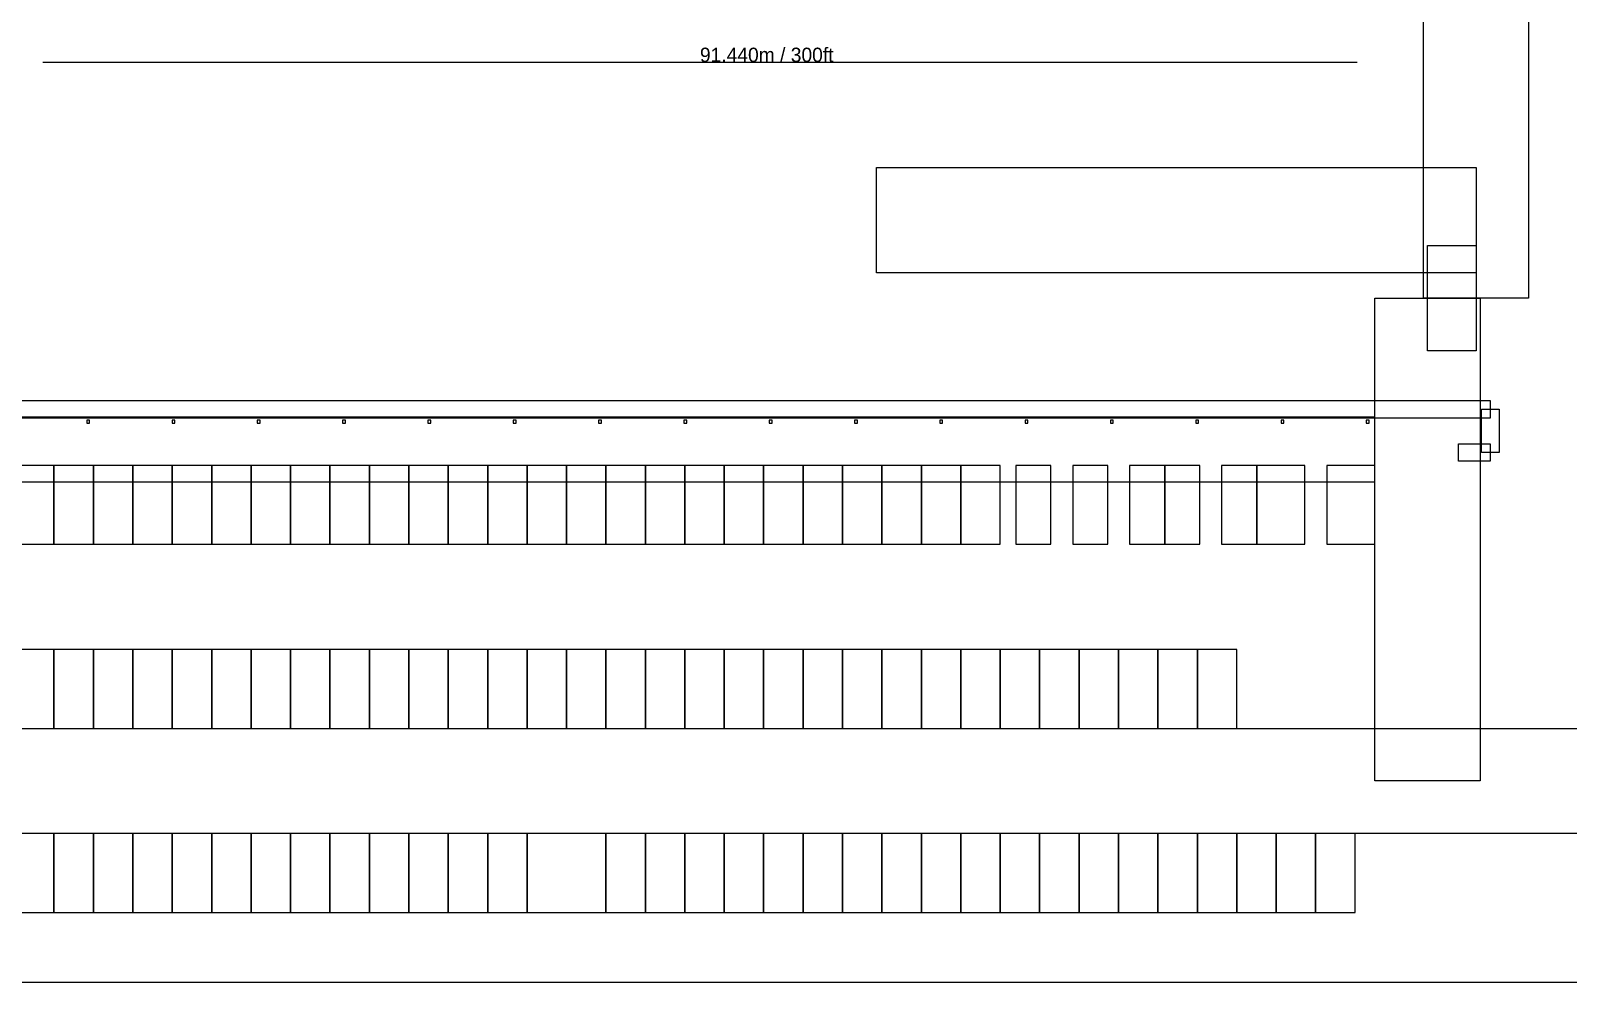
# Model space of a CAD drawing. Header units: metres. Extents: x 0 to 440, y -12 to 455.
# Drawn here: x 111.2 to 218.1, y 0 to 66.2 of the extents above; entities that cross this region are included whole.
import ezdxf

# ---------------------------------------------------------------- set-up
doc = ezdxf.new("R2010")
doc.units = ezdxf.units.M
for name, color, linetype in [('ASSUMED_BOUNDARY', 7, 'CONTINUOUS'), ('DIMENSIONS', 7, 'CONTINUOUS'), ('IFCCOLUMN', 7, 'CONTINUOUS'), ('PARKING_L1', 7, 'CONTINUOUS'), ('PARKING_L1_ADA', 7, 'CONTINUOUS'), ('PARKING_SHADE_GALLERIES', 7, 'CONTINUOUS'), ('PARKING_SHADE_ISLANDS', 7, 'CONTINUOUS'), ('SITE_ROADS', 7, 'CONTINUOUS'), ('SITE_WALKS', 7, 'CONTINUOUS')]:
    doc.layers.add(name, color=color, linetype=linetype)

msp = doc.modelspace()

# ---------------------------------------------------------------- linework, layer by layer
at = {"layer": 'ASSUMED_BOUNDARY'}
msp.add_lwpolyline([(0, 0), (440, 0), (440, 455), (0, 455)], close=True, dxfattribs=at)
at = {"layer": 'DIMENSIONS'}
msp.add_lwpolyline([(112, 64), (203.44, 64)], dxfattribs=at)
at = {"layer": 'IFCCOLUMN'}
for points in [[(115.053164, 38.8956), (115.253164, 38.8956), (115.253164, 39.0956), (115.053164, 39.0956)], [(120.988606, 38.8956), (121.188606, 38.8956), (121.188606, 39.0956), (120.988606, 39.0956)], [(126.924048, 38.8956), (127.124048, 38.8956), (127.124048, 39.0956), (126.924048, 39.0956)], [(132.859491, 38.8956), (133.059491, 38.8956), (133.059491, 39.0956), (132.859491, 39.0956)], [(138.794933, 38.8956), (138.994933, 38.8956), (138.994933, 39.0956), (138.794933, 39.0956)], [(144.730376, 38.8956), (144.930376, 38.8956), (144.930376, 39.0956), (144.730376, 39.0956)], [(150.665818, 38.8956), (150.865818, 38.8956), (150.865818, 39.0956), (150.665818, 39.0956)], [(156.601261, 38.8956), (156.801261, 38.8956), (156.801261, 39.0956), (156.601261, 39.0956)], [(162.536703, 38.8956), (162.736703, 38.8956), (162.736703, 39.0956), (162.536703, 39.0956)], [(168.472145, 38.8956), (168.672145, 38.8956), (168.672145, 39.0956), (168.472145, 39.0956)], [(174.407588, 38.8956), (174.607588, 38.8956), (174.607588, 39.0956), (174.407588, 39.0956)], [(180.34303, 38.8956), (180.54303, 38.8956), (180.54303, 39.0956), (180.34303, 39.0956)], [(186.278473, 38.8956), (186.478473, 38.8956), (186.478473, 39.0956), (186.278473, 39.0956)], [(192.213915, 38.8956), (192.413915, 38.8956), (192.413915, 39.0956), (192.213915, 39.0956)], [(198.149358, 38.8956), (198.349358, 38.8956), (198.349358, 39.0956), (198.149358, 39.0956)], [(204.0848, 38.8956), (204.2848, 38.8956), (204.2848, 39.0956), (204.0848, 39.0956)]]:
    msp.add_lwpolyline(points, close=True, dxfattribs=at)
at = {"layer": 'PARKING_L1'}
for points in [[(110.0328, 30.4592), (112.776, 30.4592), (112.776, 35.9456), (110.0328, 35.9456)], [(112.776, 30.4592), (115.5192, 30.4592), (115.5192, 35.9456), (112.776, 35.9456)], [(115.5192, 30.4592), (118.2624, 30.4592), (118.2624, 35.9456), (115.5192, 35.9456)], [(118.2624, 30.4592), (121.0056, 30.4592), (121.0056, 35.9456), (118.2624, 35.9456)], [(121.0056, 30.4592), (123.7488, 30.4592), (123.7488, 35.9456), (121.0056, 35.9456)], [(123.7488, 30.4592), (126.492, 30.4592), (126.492, 35.9456), (123.7488, 35.9456)], [(126.492, 30.4592), (129.2352, 30.4592), (129.2352, 35.9456), (126.492, 35.9456)], [(129.2352, 30.4592), (131.9784, 30.4592), (131.9784, 35.9456), (129.2352, 35.9456)], [(131.9784, 30.4592), (134.7216, 30.4592), (134.7216, 35.9456), (131.9784, 35.9456)], [(134.7216, 30.4592), (137.4648, 30.4592), (137.4648, 35.9456), (134.7216, 35.9456)], [(137.4648, 30.4592), (140.208, 30.4592), (140.208, 35.9456), (137.4648, 35.9456)], [(140.208, 30.4592), (142.9512, 30.4592), (142.9512, 35.9456), (140.208, 35.9456)], [(142.9512, 30.4592), (145.6944, 30.4592), (145.6944, 35.9456), (142.9512, 35.9456)], [(145.6944, 30.4592), (148.4376, 30.4592), (148.4376, 35.9456), (145.6944, 35.9456)], [(148.4376, 30.4592), (151.1808, 30.4592), (151.1808, 35.9456), (148.4376, 35.9456)], [(151.1808, 30.4592), (153.924, 30.4592), (153.924, 35.9456), (151.1808, 35.9456)], [(153.924, 30.4592), (156.6672, 30.4592), (156.6672, 35.9456), (153.924, 35.9456)], [(156.6672, 30.4592), (159.4104, 30.4592), (159.4104, 35.9456), (156.6672, 35.9456)], [(159.4104, 30.4592), (162.1536, 30.4592), (162.1536, 35.9456), (159.4104, 35.9456)], [(162.1536, 30.4592), (164.8968, 30.4592), (164.8968, 35.9456), (162.1536, 35.9456)], [(164.8968, 30.4592), (167.64, 30.4592), (167.64, 35.9456), (164.8968, 35.9456)], [(167.64, 30.4592), (170.3832, 30.4592), (170.3832, 35.9456), (167.64, 35.9456)], [(170.3832, 30.4592), (173.1264, 30.4592), (173.1264, 35.9456), (170.3832, 35.9456)], [(173.1264, 30.4592), (175.8696, 30.4592), (175.8696, 35.9456), (173.1264, 35.9456)], [(175.8696, 30.4592), (178.6128, 30.4592), (178.6128, 35.9456), (175.8696, 35.9456)], [(110.0328, 17.6576), (112.776, 17.6576), (112.776, 23.144), (110.0328, 23.144)], [(112.776, 17.6576), (115.5192, 17.6576), (115.5192, 23.144), (112.776, 23.144)], [(115.5192, 17.6576), (118.2624, 17.6576), (118.2624, 23.144), (115.5192, 23.144)], [(118.2624, 17.6576), (121.0056, 17.6576), (121.0056, 23.144), (118.2624, 23.144)], [(121.0056, 17.6576), (123.7488, 17.6576), (123.7488, 23.144), (121.0056, 23.144)], [(123.7488, 17.6576), (126.492, 17.6576), (126.492, 23.144), (123.7488, 23.144)], [(126.492, 17.6576), (129.2352, 17.6576), (129.2352, 23.144), (126.492, 23.144)], [(129.2352, 17.6576), (131.9784, 17.6576), (131.9784, 23.144), (129.2352, 23.144)], [(131.9784, 17.6576), (134.7216, 17.6576), (134.7216, 23.144), (131.9784, 23.144)], [(134.7216, 17.6576), (137.4648, 17.6576), (137.4648, 23.144), (134.7216, 23.144)], [(137.4648, 17.6576), (140.208, 17.6576), (140.208, 23.144), (137.4648, 23.144)], [(140.208, 17.6576), (142.9512, 17.6576), (142.9512, 23.144), (140.208, 23.144)], [(142.9512, 17.6576), (145.6944, 17.6576), (145.6944, 23.144), (142.9512, 23.144)], [(145.6944, 17.6576), (148.4376, 17.6576), (148.4376, 23.144), (145.6944, 23.144)], [(148.4376, 17.6576), (151.1808, 17.6576), (151.1808, 23.144), (148.4376, 23.144)], [(151.1808, 17.6576), (153.924, 17.6576), (153.924, 23.144), (151.1808, 23.144)], [(153.924, 17.6576), (156.6672, 17.6576), (156.6672, 23.144), (153.924, 23.144)], [(156.6672, 17.6576), (159.4104, 17.6576), (159.4104, 23.144), (156.6672, 23.144)], [(159.4104, 17.6576), (162.1536, 17.6576), (162.1536, 23.144), (159.4104, 23.144)], [(162.1536, 17.6576), (164.8968, 17.6576), (164.8968, 23.144), (162.1536, 23.144)], [(164.8968, 17.6576), (167.64, 17.6576), (167.64, 23.144), (164.8968, 23.144)], [(167.64, 17.6576), (170.3832, 17.6576), (170.3832, 23.144), (167.64, 23.144)], [(170.3832, 17.6576), (173.1264, 17.6576), (173.1264, 23.144), (170.3832, 23.144)], [(173.1264, 17.6576), (175.8696, 17.6576), (175.8696, 23.144), (173.1264, 23.144)], [(175.8696, 17.6576), (178.6128, 17.6576), (178.6128, 23.144), (175.8696, 23.144)], [(178.6128, 17.6576), (181.356, 17.6576), (181.356, 23.144), (178.6128, 23.144)], [(181.356, 17.6576), (184.0992, 17.6576), (184.0992, 23.144), (181.356, 23.144)], [(184.0992, 17.6576), (186.8424, 17.6576), (186.8424, 23.144), (184.0992, 23.144)], [(186.8424, 17.6576), (189.5856, 17.6576), (189.5856, 23.144), (186.8424, 23.144)], [(189.5856, 17.6576), (192.3288, 17.6576), (192.3288, 23.144), (189.5856, 23.144)], [(192.3288, 17.6576), (195.072, 17.6576), (195.072, 23.144), (192.3288, 23.144)], [(110.0328, 4.856), (112.776, 4.856), (112.776, 10.3424), (110.0328, 10.3424)], [(112.776, 4.856), (115.5192, 4.856), (115.5192, 10.3424), (112.776, 10.3424)], [(115.5192, 4.856), (118.2624, 4.856), (118.2624, 10.3424), (115.5192, 10.3424)], [(118.2624, 4.856), (121.0056, 4.856), (121.0056, 10.3424), (118.2624, 10.3424)], [(121.0056, 4.856), (123.7488, 4.856), (123.7488, 10.3424), (121.0056, 10.3424)], [(123.7488, 4.856), (126.492, 4.856), (126.492, 10.3424), (123.7488, 10.3424)], [(126.492, 4.856), (129.2352, 4.856), (129.2352, 10.3424), (126.492, 10.3424)], [(129.2352, 4.856), (131.9784, 4.856), (131.9784, 10.3424), (129.2352, 10.3424)], [(131.9784, 4.856), (134.7216, 4.856), (134.7216, 10.3424), (131.9784, 10.3424)], [(134.7216, 4.856), (137.4648, 4.856), (137.4648, 10.3424), (134.7216, 10.3424)], [(137.4648, 4.856), (140.208, 4.856), (140.208, 10.3424), (137.4648, 10.3424)], [(140.208, 4.856), (142.9512, 4.856), (142.9512, 10.3424), (140.208, 10.3424)], [(142.9512, 4.856), (145.6944, 4.856), (145.6944, 10.3424), (142.9512, 10.3424)], [(151.1808, 4.856), (153.924, 4.856), (153.924, 10.3424), (151.1808, 10.3424)], [(153.924, 4.856), (156.6672, 4.856), (156.6672, 10.3424), (153.924, 10.3424)], [(156.6672, 4.856), (159.4104, 4.856), (159.4104, 10.3424), (156.6672, 10.3424)], [(159.4104, 4.856), (162.1536, 4.856), (162.1536, 10.3424), (159.4104, 10.3424)], [(162.1536, 4.856), (164.8968, 4.856), (164.8968, 10.3424), (162.1536, 10.3424)], [(164.8968, 4.856), (167.64, 4.856), (167.64, 10.3424), (164.8968, 10.3424)], [(167.64, 4.856), (170.3832, 4.856), (170.3832, 10.3424), (167.64, 10.3424)], [(170.3832, 4.856), (173.1264, 4.856), (173.1264, 10.3424), (170.3832, 10.3424)], [(173.1264, 4.856), (175.8696, 4.856), (175.8696, 10.3424), (173.1264, 10.3424)], [(175.8696, 4.856), (178.6128, 4.856), (178.6128, 10.3424), (175.8696, 10.3424)], [(178.6128, 4.856), (181.356, 4.856), (181.356, 10.3424), (178.6128, 10.3424)], [(181.356, 4.856), (184.0992, 4.856), (184.0992, 10.3424), (181.356, 10.3424)], [(184.0992, 4.856), (186.8424, 4.856), (186.8424, 10.3424), (184.0992, 10.3424)], [(186.8424, 4.856), (189.5856, 4.856), (189.5856, 10.3424), (186.8424, 10.3424)], [(189.5856, 4.856), (192.3288, 4.856), (192.3288, 10.3424), (189.5856, 10.3424)], [(192.3288, 4.856), (195.072, 4.856), (195.072, 10.3424), (192.3288, 10.3424)], [(195.072, 4.856), (197.8152, 4.856), (197.8152, 10.3424), (195.072, 10.3424)], [(197.8152, 4.856), (200.5584, 4.856), (200.5584, 10.3424), (197.8152, 10.3424)], [(200.5584, 4.856), (203.3016, 4.856), (203.3016, 10.3424), (200.5584, 10.3424)]]:
    msp.add_lwpolyline(points, close=True, dxfattribs=at)
at = {"layer": 'PARKING_L1_ADA'}
for points in [[(179.6912, 30.4592), (182.1296, 30.4592), (182.1296, 35.9456), (179.6912, 35.9456)], [(183.6536, 30.4592), (186.092, 30.4592), (186.092, 35.9456), (183.6536, 35.9456)], [(187.616, 30.4592), (190.0544, 30.4592), (190.0544, 35.9456), (187.616, 35.9456)], [(190.0544, 30.4592), (192.4928, 30.4592), (192.4928, 35.9456), (190.0544, 35.9456)], [(194.0168, 30.4592), (196.4552, 30.4592), (196.4552, 35.9456), (194.0168, 35.9456)], [(196.4552, 30.4592), (199.808, 30.4592), (199.808, 35.9456), (196.4552, 35.9456)], [(201.332, 30.4592), (204.6848, 30.4592), (204.6848, 35.9456), (201.332, 35.9456)]]:
    msp.add_lwpolyline(points, close=True, dxfattribs=at)
at = {"layer": 'PARKING_SHADE_GALLERIES'}
msp.add_lwpolyline([(7.8152, 34.7956), (204.6848, 34.7956), (204.6848, 39.2956), (7.8152, 39.2956)], close=True, dxfattribs=at)
at = {"layer": 'PARKING_SHADE_ISLANDS'}
msp.add_lwpolyline([(145.6944, 4.856), (151.1808, 4.856), (151.1808, 10.3424), (145.6944, 10.3424)], close=True, dxfattribs=at)
at = {"layer": 'SITE_ROADS'}
for points in [[(208.0624, 47.58), (208.0624, 175.5), (215.3776, 175.5), (215.3776, 47.58)], [(211.72, 49.3424), (170, 49.3424), (170, 56.6576), (211.72, 56.6576)], [(208.3424, 51.2376), (211.72, 51.2376), (211.72, 43.9224), (208.3424, 43.9224)], [(204.6848, 14), (204.6848, 47.58), (212, 47.58), (212, 14)], [(0, 17.6576), (440, 17.6576), (440, 10.3424), (0, 10.3424)]]:
    msp.add_lwpolyline(points, close=True, dxfattribs=at)
at = {"layer": 'SITE_WALKS'}
for points in [[(212.71, 39.24), (103.9, 39.24), (103.9, 40.46), (212.71, 40.46)], [(212.1, 36.8456), (212.1, 39.85), (213.32, 39.85), (213.32, 36.8456)], [(210.5, 37.4556), (212.71, 37.4556), (212.71, 36.2356), (210.5, 36.2356)]]:
    msp.add_lwpolyline(points, close=True, dxfattribs=at)

# ---------------------------------------------------------------- texts
at = {"layer": 'DIMENSIONS'}
msp.add_text('91.440m / 300ft', height=1, dxfattribs=at).set_placement((157.72, 64))

doc.saveas('drawing.dxf')
